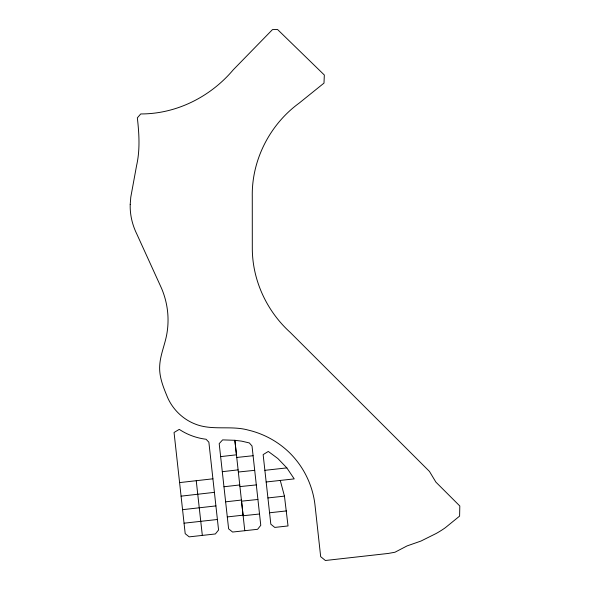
<?xml version="1.0" encoding="UTF-8"?>
<svg xmlns="http://www.w3.org/2000/svg" width="590" height="590" viewBox="0 0 590 590"><rect width="100%" height="100%" fill="white"/><g stroke="black" fill="none" stroke-linecap="round" stroke-linejoin="round"><path stroke-width="0.89" d="M222.297 471.683L238.117 469.861M220.631 456.616L236.465 454.816L234.864 440.295L222.629 439.882L219.192 443.636L228.618 528.839L232.6 532.047L257.601 529.296L260.773 525.314L252.019 445.996L249.334 442.935L241.73 441.165L234.864 440.295L244.776 530.712M179.589 482.605L174.05 432.492L179.264 429.365C187.259 434.705 196.536 438.082 206.072 439.255L208.875 442.205L218.566 529.997L215.365 533.965L189.184 536.863L185.201 533.677L179.589 482.605L212.916 478.807M223.964 486.757L239.761 484.95M181.078 496.153L214.413 492.348M225.638 501.832L241.413 500.047M182.561 509.679L215.911 505.91M264.866 470.326L286.843 467.9L294.211 478.888L266.164 481.986L263.14 454.617L268.303 451.446L277.853 458.526L286.843 467.9M267.919 497.938L284.454 496.124L288.031 525.948L274.756 527.416L270.825 524.208L266.164 481.986M227.305 516.921L243.065 515.173M269.556 512.776L286.408 510.925M184.05 523.19L217.415 519.488M236.745 457.457L253.088 455.723M259.519 514.008L243.132 515.734L241.539 501.175L257.919 499.465M238.345 472.022L254.696 470.326M239.946 486.603L256.303 484.906M280.265 480.43L284.454 496.124M196.241 480.702L202.326 535.403M130.213 204.369C129.874 214.62 132.3 224.812 136.799 234.001L161.549 288.34C166.092 299.071 168.371 310.76 168.003 322.42A78.994 78.994 0 0 1 167.029 332.79C165.325 343.8 160.421 354.118 159.728 365.321C158.953 375.734 162.707 385.698 166.623 395.138C171.594 408.324 182.317 419.151 195.496 424.166C212.393 430.811 231.081 425.265 248.39 430.132C263.863 433.798 278.266 441.681 289.624 452.832A86.944 86.944 0 0 1 296.519 460.517C306.94 473.578 313.482 489.678 315.134 506.301L320.672 556.658L325.378 560.5L388.22 553.45L394.931 552.247L407.085 545.912L420.921 541.074L436.143 533.5A99.577 99.577 0 0 0 445.339 527.711L459.603 516.102L459.809 505.991L435.899 482.126L429.461 471.432L290.147 332.325C266.547 310.945 252.173 279.734 252.306 247.793L252.277 196.61C251.547 160.192 269.8 124.475 299.174 103.11L323.991 83.109L324.33 75.019L277.551 29.5L272.492 29.588L233.279 69.782C210.468 96.849 176.395 114.047 140.737 113.944L137.345 117.845C139.144 133.672 140.162 149.875 136.592 165.547L130.781 197.178L130.213 204.369"/></g></svg>
